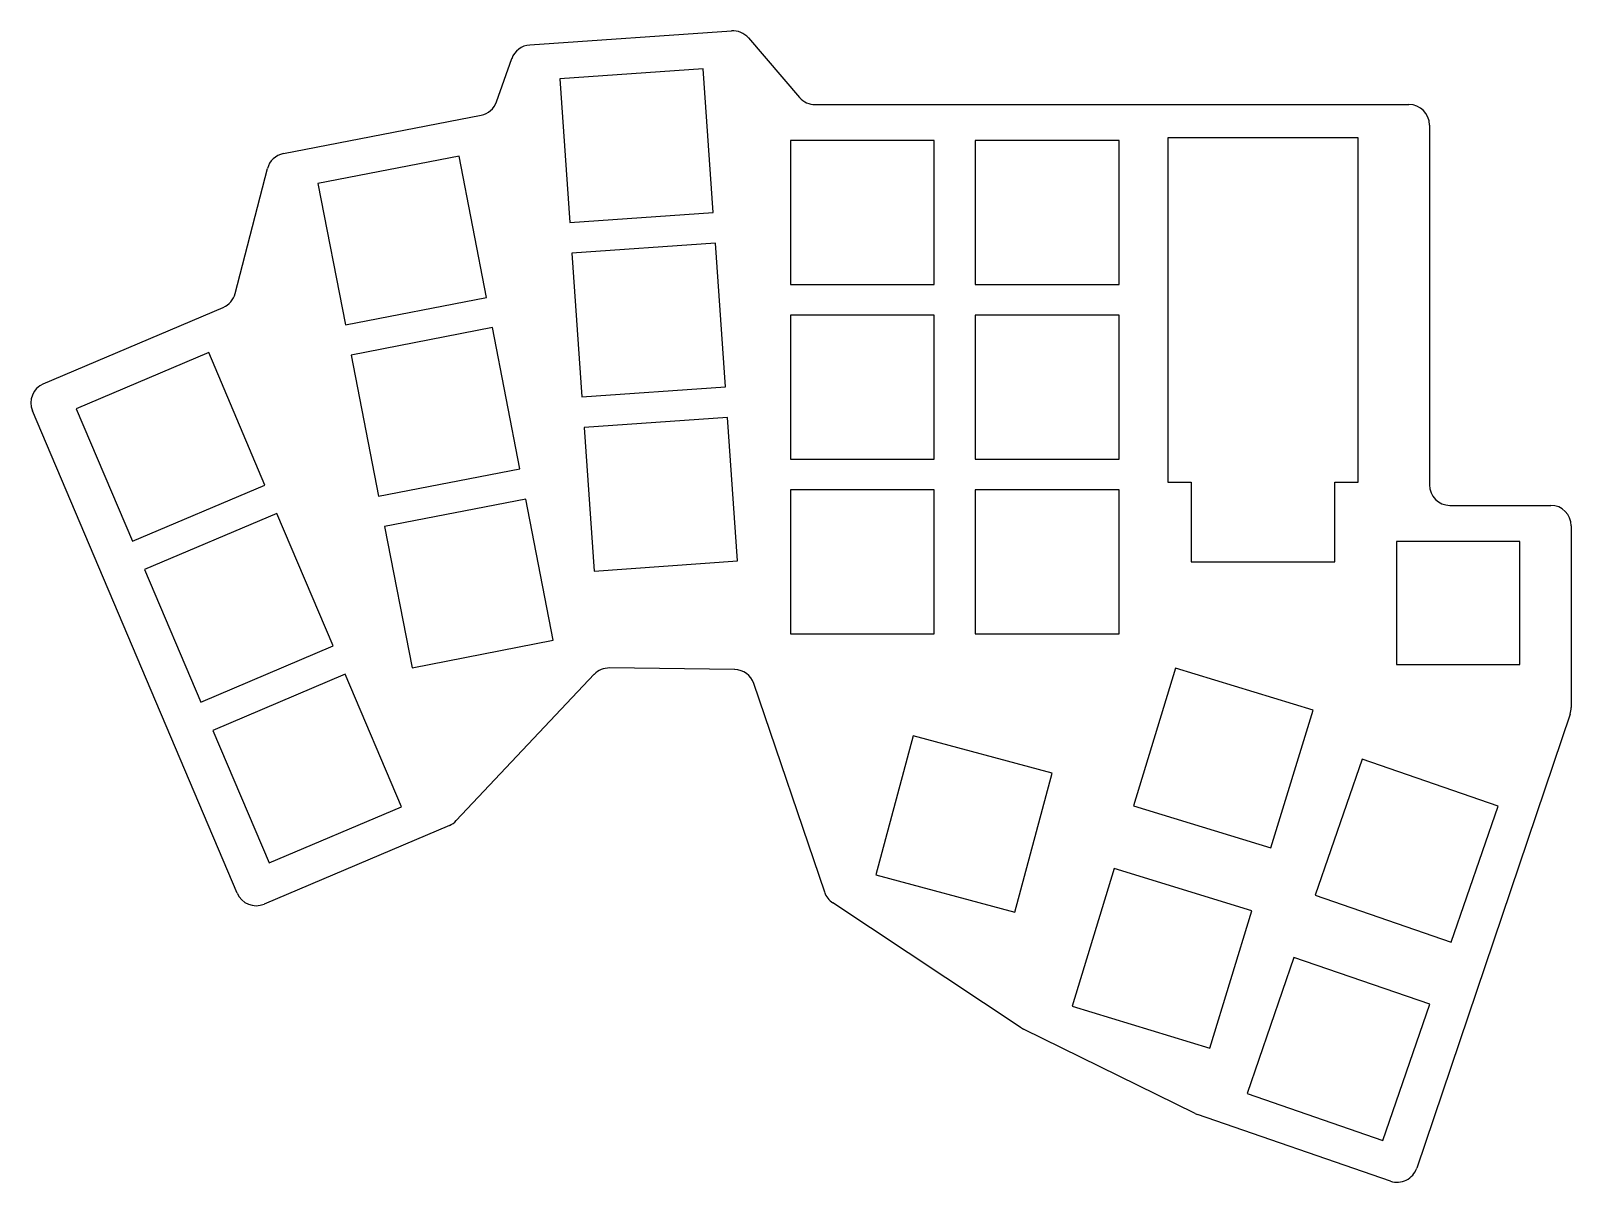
# Model space of a CAD drawing. Header units: millimetres. Extents: x 51 to 201, y -224 to -112.
import ezdxf

# ---------------------------------------------------------------- set-up
doc = ezdxf.new("R2010")
doc.units = ezdxf.units.MM

msp = doc.modelspace()

# ---------------------------------------------------------------- linework, layer by layer
for p, q in [((99.81, -113.69), (119.45, -112.32)), ((121.1, -113.01), (126.08, -118.8)), ((96.58, -119.23), (98.06, -115.02)), ((116.7, -116.02), (102.74, -117)), ((117.68, -129.99), (116.7, -116.02)), ((102.74, -117), (103.71, -130.96)), ((127.6, -119.49), (185.38, -119.49)), ((75.84, -124.26), (95.08, -120.52)), ((180.43, -122.74), (161.93, -122.74)), ((161.93, -122.74), (161.93, -156.24)), ((180.43, -156.24), (180.43, -122.74)), ((187.38, -121.49), (187.38, -156.49)), ((139.18, -122.99), (125.18, -122.99)), ((125.18, -122.99), (125.18, -136.99)), ((139.18, -136.99), (139.18, -122.99)), ((157.18, -122.99), (143.18, -122.99)), ((143.18, -122.99), (143.18, -136.99)), ((157.18, -136.99), (157.18, -122.99)), ((71.13, -137.89), (74.29, -125.72)), ((92.94, -124.5), (79.2, -127.18)), ((95.61, -138.25), (92.94, -124.5)), ((79.2, -127.18), (81.87, -140.92)), ((103.71, -130.96), (117.68, -129.99)), ((117.89, -132.98), (103.92, -133.95)), ((118.86, -146.94), (117.89, -132.98)), ((103.92, -133.95), (104.9, -147.92)), ((125.18, -136.99), (139.18, -136.99)), ((143.18, -136.99), (157.18, -136.99)), ((52.47, -146.66), (69.98, -139.23)), ((81.87, -140.92), (95.61, -138.25)), ((139.18, -139.99), (125.18, -139.99)), ((125.18, -139.99), (125.18, -153.99)), ((139.18, -153.99), (139.18, -139.99)), ((157.18, -139.99), (143.18, -139.99)), ((143.18, -139.99), (143.18, -153.99)), ((157.18, -153.99), (157.18, -139.99)), ((96.19, -141.19), (82.44, -143.86)), ((98.86, -154.94), (96.19, -141.19)), ((68.57, -143.63), (55.68, -149.1)), ((74.04, -156.51), (68.57, -143.63)), ((82.44, -143.86), (85.11, -157.61)), ((104.9, -147.92), (118.86, -146.94)), ((71.34, -196.22), (51.41, -149.28)), ((55.68, -149.1), (61.15, -161.98)), ((119.07, -149.94), (105.11, -150.91)), ((105.11, -150.91), (106.08, -164.88)), ((120.05, -163.9), (119.07, -149.94)), ((125.18, -153.99), (139.18, -153.99)), ((143.18, -153.99), (157.18, -153.99)), ((85.11, -157.61), (98.86, -154.94)), ((61.15, -161.98), (74.04, -156.51)), ((139.18, -156.99), (125.18, -156.99)), ((125.18, -156.99), (125.18, -170.99)), ((139.18, -170.99), (139.18, -156.99)), ((157.18, -156.99), (143.18, -156.99)), ((143.18, -156.99), (143.18, -170.99)), ((157.18, -170.99), (157.18, -156.99)), ((161.93, -156.24), (164.18, -156.24)), ((164.18, -156.24), (164.18, -163.99)), ((178.18, -156.24), (180.43, -156.24)), ((178.18, -163.99), (178.18, -156.24)), ((99.43, -157.88), (85.69, -160.55)), ((102.1, -171.62), (99.43, -157.88)), ((189.38, -158.49), (199.18, -158.49)), ((75.21, -159.27), (62.33, -164.74)), ((80.68, -172.16), (75.21, -159.27)), ((85.69, -160.55), (88.36, -174.29)), ((201.18, -160.49), (201.18, -178.16)), ((196.18, -161.99), (184.18, -161.99)), ((184.18, -161.99), (184.18, -173.99)), ((196.18, -173.99), (196.18, -161.99)), ((62.33, -164.74), (67.8, -177.63)), ((106.08, -164.88), (120.05, -163.9)), ((164.18, -163.99), (178.18, -163.99)), ((67.8, -177.63), (80.68, -172.16)), ((88.36, -174.29), (102.1, -171.62)), ((125.18, -170.99), (139.18, -170.99)), ((143.18, -170.99), (157.18, -170.99)), ((81.85, -174.92), (68.97, -180.39)), ((87.32, -187.81), (81.85, -174.92)), ((106.09, -174.93), (92.66, -189.16)), ((119.76, -174.47), (107.57, -174.31)), ((162.66, -174.33), (158.57, -187.72)), ((176.05, -178.42), (162.66, -174.33)), ((184.18, -173.99), (196.18, -173.99)), ((128.52, -196.14), (121.63, -175.83)), ((171.96, -191.81), (176.05, -178.42)), ((201.07, -178.8), (186.15, -222.99)), ((68.97, -180.39), (74.44, -193.28)), ((137.13, -180.92), (133.5, -194.44)), ((150.65, -184.54), (137.13, -180.92)), ((180.83, -183.2), (176.27, -196.43)), ((194.06, -187.76), (180.83, -183.2)), ((147.03, -198.07), (150.65, -184.54)), ((74.44, -193.28), (87.32, -187.81)), ((158.57, -187.72), (171.96, -191.81)), ((189.5, -200.99), (194.06, -187.76)), ((91.99, -189.63), (73.96, -197.28)), ((133.5, -194.44), (147.03, -198.07)), ((156.7, -193.84), (152.61, -207.22)), ((170.09, -197.93), (156.7, -193.84)), ((147.65, -209.33), (129.3, -197.17)), ((176.27, -196.43), (189.5, -200.99)), ((166, -211.32), (170.09, -197.93)), ((174.18, -202.49), (169.63, -215.72)), ((187.42, -207.04), (174.18, -202.49)), ((152.61, -207.22), (166, -211.32)), ((182.86, -220.28), (187.42, -207.04)), ((164.59, -217.67), (147.87, -209.46)), ((169.63, -215.72), (182.86, -220.28)), ((183.6, -224.24), (164.82, -217.77))]:
    msp.add_line(p, q)
for centre, start, end in [((119.59, -114.31), 40.6941, 94), ((99.95, -115.69), 94, 160.5737), ((94.7, -118.56), 281, 340.5737), ((127.6, -117.49), 220.6941, 270), ((185.38, -121.49), 0, 90), ((76.22, -126.23), 101, 165.4505), ((69.2, -137.38), 293, 345.4505), ((53.26, -148.5), 113, 203), ((189.38, -156.49), 180, 270), ((199.18, -160.49), 0, 90), ((107.55, -176.31), 89.2166, 136.6542), ((119.74, -176.47), 18.7247, 89.2166), ((199.18, -178.16), 341.3372, 0), ((91.21, -187.79), 293, 316.6542), ((73.18, -195.44), 203, 293), ((130.41, -195.5), 198.7247, 236.4548), ((148.76, -207.66), 236.4548, 243.828), ((165.47, -215.88), 243.828, 251), ((184.25, -222.35), 251, 341.3372)]:
    msp.add_arc(centre, 2, start, end)

doc.saveas('drawing.dxf')
